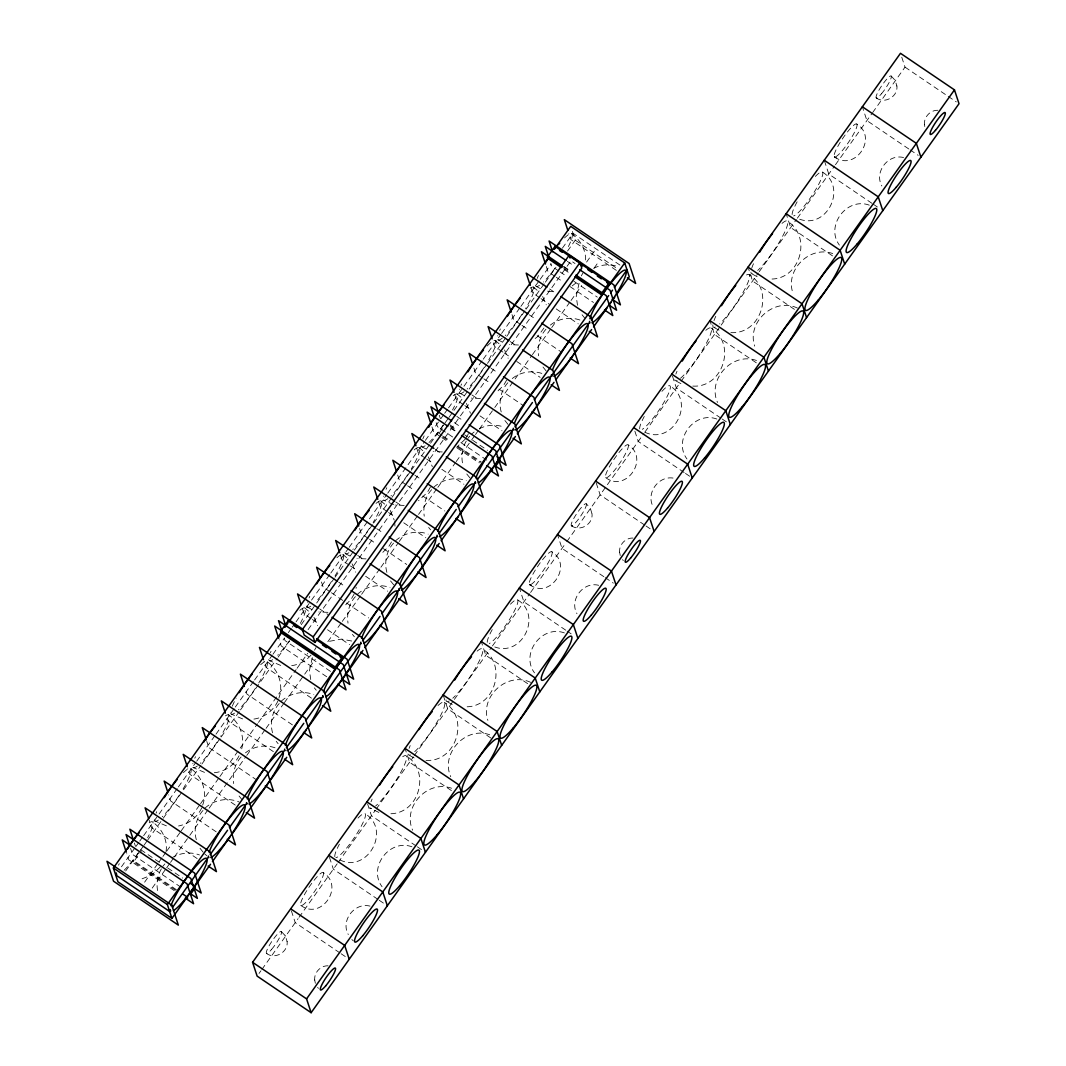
<?xml version="1.0" encoding="UTF-8"?>
<svg xmlns="http://www.w3.org/2000/svg" width="1066" height="1066" viewBox="0 0 1066 1066"><rect width="100%" height="100%" fill="white"/><g stroke="black" fill="none" stroke-linecap="round" stroke-linejoin="round"><path stroke-width="0.75" stroke-dasharray="5 3.75" d="M166.043 851.547C167.922 839.941 161.712 828.255 152.238 821.699M241.716 748.812C245.007 736.006 239.344 722.082 228.457 714.766M356.044 588.392L356.217 587.219M202.647 805.123C207.71 791.825 202.114 776.035 190.348 768.24M278.866 698.19C283.929 684.878 278.333 669.102 266.567 661.293M312.298 657.602L309.446 670.527L310.726 679.535M579.078 283.303L576.226 296.241L577.492 305.236M161.366 868.857C157.088 876.119 155.889 885.326 158.274 893.415M201.687 807.975C197.41 817.262 188.562 824.058 178.542 825.977M239.037 755.821C234.307 765.361 224.26 772.104 213.613 772.77M277.906 701.042C273.216 711.169 262.942 718.644 251.723 719.297M314.51 650.193L316.016 647.568M354.125 594.095L351.114 599.345L344.718 605.794M391.489 541.941L389.223 545.872L382.827 552.321M430.358 487.162L427.346 492.399L418.538 500.727M466.202 437.62L468.467 433.689M466.255 441.097C461.978 448.36 460.779 457.567 463.164 465.655M506.577 380.216L503.565 385.466L495.97 392.848M543.927 328.061L537.69 336.576L532.867 340.307M581.29 275.894L582.796 273.282M121.457 866.791L134.956 847.83M135.928 846.484L138.82 842.42M139.779 841.061L142.671 837.01M143.643 835.651L158.114 815.343M159.074 813.998L177.409 788.28M178.382 786.921L195.744 762.55M196.704 761.204L215.039 735.487M216.012 734.128L234.333 708.41M235.306 707.051L253.628 681.334M254.601 679.975L271.963 655.617M272.936 654.258L284.502 638.014M288.366 632.604L291.258 628.54M292.231 627.181L295.122 623.13M296.082 621.771L310.566 601.464M311.525 600.118L329.86 574.401M330.82 573.042L348.182 548.67M349.155 547.324L386.785 494.531M387.744 493.172L424.415 441.737M425.374 440.378L439.845 420.071M440.818 418.725L443.709 414.661M444.669 413.302L447.56 409.251M448.533 407.892L463.004 387.584M463.963 386.238L482.298 360.521M483.271 359.162L500.634 334.791M501.593 333.445L519.928 307.728M520.901 306.368L539.223 280.651M540.195 279.292L550.802 264.408M562.382 248.165L573.002 233.267L620.239 265.274M125.655 871.002L139.166 852.04M140.126 850.695L143.017 846.631M143.99 845.271L146.881 841.221M147.841 839.861L162.325 819.554M163.285 818.208L182.579 791.132M183.552 789.773L200.914 765.415M201.874 764.055L220.209 738.338M221.168 736.979L239.504 711.262M240.476 709.916L277.133 658.468M278.106 657.122L289.672 640.879M301.252 624.623L315.723 604.329M316.695 602.97L334.058 578.598M335.03 577.252L353.352 551.535M354.325 550.176L372.66 524.459M373.62 523.1L390.982 498.741M391.955 497.382L410.277 471.665M411.249 470.306L429.585 444.589M430.544 443.243L444.056 424.281M445.015 422.935L447.907 418.871M448.879 417.512L468.174 390.449M469.133 389.09L486.509 364.719M487.468 363.373L505.804 337.656M506.763 336.296L525.098 310.579M526.058 309.22L544.393 283.503M545.366 282.157L555.972 267.26M567.552 251.016L575.267 240.183L572.242 230.962M175.477 890.163L133.636 861.821L141.258 851.121M442.337 428.719L438.526 434.062L438.073 432.676L442.124 435.421M308.074 629.66L570.99 260.797L575.04 263.542M144.603 882.182L158.114 863.22M159.074 861.874L161.979 857.81M162.938 856.451L165.83 852.387M166.802 851.041L180.314 832.08M181.273 830.734L199.609 805.003M200.581 803.644L218.916 777.927M219.876 776.568L257.519 723.761M258.478 722.415L296.121 669.608M297.081 668.249L307.701 653.365M586.593 262.063L594.322 251.23M152.198 888.111L165.71 869.15M166.669 867.791L169.561 863.74M170.533 862.381L173.425 858.317M174.384 856.971L188.869 836.65M189.828 835.304L208.163 809.574M209.136 808.228L245.806 756.767M246.766 755.421L265.101 729.69M266.074 728.345L283.436 703.973M284.409 702.614L303.703 675.538M304.676 674.178L315.283 659.281M327.835 641.692L341.347 622.731M342.306 621.371L360.641 595.654M361.614 594.295L379.949 568.578M380.908 567.219L398.284 542.847M399.244 541.488L417.579 515.771M418.552 514.412L436.887 488.694M437.846 487.335L455.222 462.964M456.181 461.605L470.666 441.297M471.625 439.952L474.517 435.887M475.489 434.528L478.381 430.464M479.34 429.118L493.825 408.811M494.784 407.452L531.454 356.004M532.427 354.645L550.762 328.928M551.722 327.568L570.057 301.838M571.03 300.492L581.636 285.595M594.188 267.992L598.039 262.582M259.038 973.445L260.943 970.78M261.89 969.434L298.094 918.639M299.053 917.306L337.162 863.833M338.122 862.501L375.272 810.36M376.231 809.027L413.381 756.9M414.341 755.554L453.396 700.748M454.356 699.416L491.519 647.289M492.465 645.943L529.629 593.815M530.575 592.483L565.833 543.02M566.779 541.675L643.957 433.409M644.917 432.063L680.161 382.601M681.121 381.268L720.176 326.462M721.136 325.13L758.286 272.989M759.245 271.657L796.409 219.529M797.355 218.184L834.518 166.056M835.464 164.724L871.668 113.915M872.628 112.583L905.021 67.131L900.983 54.832M545.965 329.247C539.449 336.27 537.237 346.463 538.557 355.791M507.856 382.721C500.82 390.489 498.355 402.162 501.273 412.182M465.456 438.925L456.648 447.254M467.761 438.472L469.746 436.181M431.637 489.654C425.121 496.676 422.909 506.87 424.228 516.197M393.527 543.127C386.492 550.895 384.026 562.582 386.945 572.589M355.418 596.6C348.902 603.623 346.677 613.816 348.009 623.13M311.005 655.097C305.822 661.32 297.92 665.304 289.832 665.824M279.199 703.533C272.163 711.302 269.698 722.988 272.603 732.995M241.076 757.007C234.56 764.029 232.348 774.222 233.667 783.55M202.966 810.48C195.931 818.248 193.466 829.921 196.384 839.941M160.566 866.685L151.758 875.013L140.432 879.45M162.871 866.232L164.857 863.94M572.189 285.901L575.8 283.103M550.376 325.09C558.651 318.334 570.603 316.482 580.584 320.253M512.266 378.55C520.954 371.408 533.586 369.955 543.927 374.179M471.745 433.902L474.143 432.023M433.635 487.362C442.203 479.38 455.235 476.435 466.255 480.673M395.526 540.835C404.081 532.853 417.126 529.895 428.146 534.133M357.403 594.308C365.971 586.313 379.016 583.369 390.036 587.606M281.184 701.241C289.752 693.26 302.797 690.315 313.804 694.552M245.486 752.849C253.761 746.093 265.714 744.241 275.694 748.012M204.965 808.188C213.92 799.753 227.671 797.195 239.037 801.938M593.615 268.365C601.224 264.288 610.631 263.768 618.693 266.793M479.287 428.772C486.882 424.694 496.29 424.175 504.365 427.2M171.666 857.917C179.887 852.867 190.388 851.467 199.475 854.959M329.567 641.279L341.52 639.08L351.913 641.079M772.037 279.039C800.886 278.199 811.826 236.106 787.348 221.168M467.148 706.798C495.996 705.958 506.936 663.865 482.458 648.928M390.929 813.744C419.804 812.892 430.704 770.745 406.186 755.821M518.502 345.011L509.401 344.611M480.393 398.471L471.292 398.084M442.283 451.944L433.182 451.558M404.161 505.417L395.073 505.031M366.051 558.89L356.963 558.491M327.942 612.35L318.854 611.964M730.876 332.619C761.204 334.697 775.022 290.325 749.238 274.642M692.767 386.092C723.121 388.157 736.912 343.732 711.075 328.061M425.987 760.378C456.341 762.443 470.133 718.031 444.295 702.347M937.84 110.278C930.298 109.985 923.622 117.167 924.502 124.655M632.951 538.037C625.409 537.744 618.733 544.926 619.612 552.415M328.061 965.796C320.52 965.503 313.844 972.685 314.723 980.174M673.032 478.061C658.028 475.729 645.743 493.611 653.192 506.79M547.511 291.151L553.574 291.791M903.582 157.541C888.071 153.531 873.96 172.092 881.848 185.977M598.692 585.301C583.182 581.29 569.071 599.852 576.959 613.736M370.035 906.113C354.512 902.102 340.4 920.678 348.302 934.549M869.27 205.152C846.75 196.837 825.097 225.912 839.395 245.1M799.66 219.21C827.283 229.443 847.443 187.256 822.459 172.066M832.719 253.561C809.854 245.34 785.136 269.671 792.771 292.644M756.487 360.495C732.382 351.74 707.104 379.15 717.525 402.468M716.818 419.031C694.299 410.716 672.646 439.792 686.957 458.98M564.38 632.911C541.861 624.596 520.208 653.671 534.506 672.859M494.771 646.969C522.393 657.202 542.554 615.015 517.57 599.825M489.707 734.78C465.602 726.039 440.325 753.435 450.745 776.754M451.598 788.254C427.493 779.499 402.215 806.909 412.635 830.227M411.929 846.79C389.41 838.476 367.757 867.551 382.068 886.739M393.62 504.578L383.693 500.234M280.744 665.437L269.365 660.64M242.622 718.91L231.255 714.113M204.512 772.37L193.146 767.587M166.403 825.844L155.036 821.047M797.448 308.061C774.302 297.041 746.533 321.905 754.661 346.117M644.85 432.223C672.753 445.655 696.231 401.869 669.981 385.905M530.668 682.36C507.523 671.327 479.753 696.205 487.882 720.403M378.883 812.439L370.248 808.255M339.961 859.982C367.863 873.414 391.342 829.628 365.092 813.664M757.14 276.707L751.77 273.802M719.03 330.18L713.647 327.275M680.921 383.64L675.138 380.495M452.25 704.466L446.881 701.561M414.141 757.939L408.371 754.781M536.145 286.354L541.728 289.352M498.035 339.827L503.618 342.812M459.926 393.287L465.509 396.285M421.816 446.761L427.399 449.759M345.584 553.707L351.167 556.692M307.474 607.167L313.058 610.165M876.319 97.952C884.887 104.361 898.332 96.393 896.879 85.826M571.429 525.711C579.997 532.121 593.442 524.152 591.99 513.585M834.585 156.955C855.159 172.132 878.397 137.381 856.824 124.056A19.868 3.491 -55.9 0 0 837.716 146.562A19.868 3.491 -55.9 0 0 842.233 150.679A19.868 3.491 -55.9 0 0 856.798 124.029M529.695 584.714C550.269 599.891 573.508 565.14 551.935 551.815A19.868 3.491 -55.9 0 0 532.827 574.321A19.868 3.491 -55.9 0 0 537.344 578.438A19.868 3.491 -55.9 0 0 551.908 551.788M605.661 477.608C626.195 493.172 649.9 458.287 628.127 444.842A19.868 3.491 -55.9 0 0 609.046 467.388A19.868 3.491 -55.9 0 0 613.563 471.492A19.868 3.491 -55.9 0 0 628.127 444.842M300.772 905.367C321.306 920.931 345.011 886.046 323.238 872.601A19.868 3.491 -55.9 0 0 304.156 895.147A19.868 3.491 -55.9 0 0 308.674 899.251A19.868 3.491 -55.9 0 0 323.238 872.601M266.42 953.39C274.961 959.946 288.566 951.978 287.1 941.345M905.021 67.131L946.861 95.487M948.22 96.393L956.309 101.883M908.752 148.947L866.911 120.605L862.354 106.773M910.097 149.866L918.199 155.356M871.988 203.339L828.802 174.078L824.245 160.233M873.347 204.246L877.385 206.991M832.533 255.893L790.692 227.551L786.135 213.706M794.423 309.367L752.569 281.011L748.532 268.712M575.267 240.183L617.107 268.539M756.314 362.826L714.46 334.484L709.916 320.653M616.361 270.391L570.87 239.57L568.858 233.441M567.325 261.33L574.214 265.994M563.901 266.567L570.79 271.23M563.514 266.673L570.403 271.35M563.594 268.019L570.35 272.59M564.047 269.405L569.457 273.069M558.704 270.977L551.815 266.313L550.802 263.249M560.09 271.91L566.979 276.587M573.868 281.251L597.306 297.121M554.893 276.321L548.004 271.657L545.992 265.527M556.279 277.253L563.168 281.93M570.057 286.594L593.495 302.478M549.643 288.993L555.159 292.737M720.896 418.125L676.35 387.957L672.313 375.658M722.242 419.045L727.652 422.709M539.649 297.707L532.76 293.043L530.748 286.914M541.035 298.64L549.296 304.25M556.199 308.913L578.252 323.864M529.216 314.803L536.105 319.467M520.594 324.45L513.705 319.773L511.693 313.644M521.98 325.383L528.869 330.047M537.144 335.657L561.955 352.46M510.161 341.533L517.05 346.197M684.132 472.518L638.241 441.431L633.697 427.586M685.491 473.424L692.234 478.008M502.925 352.113L494.651 346.517L492.639 340.387M504.298 353.046L509.815 356.79M516.704 361.454L540.142 377.337M491.106 368.263L497.995 372.94M482.485 377.924L475.596 373.247L473.584 367.117M483.871 378.856L490.76 383.52M499.035 389.13L523.846 405.933M472.038 395.006L478.94 399.67M644.677 525.072L600.131 494.89L596.094 482.592M646.023 525.991L654.124 531.468M463.43 404.654L456.541 399.977L454.529 393.847M464.803 405.586L471.705 410.25M479.966 415.86L502.033 430.797M456.794 416.393L463.697 421.057M454.369 422.669L459.886 426.413M449.745 424.734L456.488 429.305M464.589 434.781L467.294 436.62M472.691 440.271L487.535 450.332M450.198 426.107L456.941 430.677M450.945 427.906L456.461 431.65M450.558 428.012L456.075 431.757M452.65 436.993L437.486 426.72L435.967 422.123M460.912 442.59L488.495 461.272M443.469 436.34L450.212 440.911M458.313 446.401L481.259 461.938M442.577 436.807L449.319 441.377M457.421 446.867L480.366 462.404M440.564 436.74L433.675 432.063L431.65 425.934M441.937 437.673L448.839 442.337M457.101 447.947L479.167 462.884M435.314 449.412L440.831 453.143M603.862 576.706L562.022 548.364L557.465 534.532M605.208 577.625L613.31 583.115M425.321 458.127L418.432 453.45L415.913 445.788M426.693 459.06L433.595 463.723M441.857 469.333L463.923 484.27M414.874 475.209L421.776 479.873M406.266 484.857L399.377 480.193L396.858 472.531M407.638 485.79L414.541 490.467M422.802 496.063L444.868 511M395.819 501.939L402.708 506.616M565.753 630.179L523.912 601.837L519.355 587.992M567.099 631.099L571.149 633.844M387.211 511.587L380.322 506.923L378.297 500.793M388.584 512.519L395.486 517.197M403.748 522.793L425.8 537.744M376.764 528.683L383.653 533.346M368.156 538.33L361.254 533.653L359.242 527.523M369.529 539.263L376.418 543.927M383.32 548.604L406.746 564.474M357.71 555.413L364.599 560.076M527.643 683.652L485.803 655.31L481.752 643.011M349.102 565.06L342.199 560.396L340.187 554.267M350.474 565.993L357.363 570.67M365.638 576.266L387.691 591.217M338.655 582.143L345.544 586.82M330.047 591.803L323.145 587.126L321.132 580.997M331.419 592.736L345.211 602.063M346.583 603.01L368.636 617.947M319.6 608.886L327.875 614.482M490.88 738.032L447.68 708.77L443.136 694.939M310.992 618.533L304.09 613.856L302.078 607.727M312.365 619.466L319.254 624.13M327.529 629.74L349.581 644.677M330.527 671.42L285.035 640.599L284.036 637.535M326.716 676.763L281.224 645.943L279.212 639.813M451.424 790.586L409.571 762.243L405.027 748.412M311.472 698.15L265.98 667.329L263.968 661.2M292.417 724.88L246.926 694.073L245.42 689.475M416.007 845.884L371.461 815.717L367.424 803.418M417.352 846.804L425.454 852.294M273.362 751.623L227.871 720.803L226.365 716.205M257.066 780.219L208.816 747.533L206.804 741.403M377.897 899.358L333.352 869.19L328.808 855.345M379.243 900.277L387.344 905.767M235.253 805.097L189.761 774.276L187.749 768.146M216.198 831.826L170.707 801.006L168.695 794.876M339.788 952.831L295.242 922.65L291.205 910.351M341.133 953.75L349.235 959.227M197.143 858.556L151.652 827.736L149.133 820.074M140.805 849.749L159.7 862.541M167.802 868.03L182.646 878.091M180.847 887.165L132.597 854.479L130.572 848.349M176.37 889.697L133.183 860.435L133.636 861.821M174.278 890.643L128.786 859.822L126.761 853.693M891.189 76.032L895.2 80.416L896.892 86.106M586.273 503.778A13.245 2.332 -55.9 0 1 576.573 521.54A13.245 2.332 -55.9 0 1 573.561 518.809A13.245 2.332 -55.9 0 1 586.273 503.778L590.311 508.176L592.003 513.865M281.277 931.471L285.421 935.935L287.114 941.624M571.456 233.534C580.144 239.557 585.927 249.671 585.647 260.344M533.346 287.007L538.823 291.724M495.237 340.48L500.714 345.197M457.127 393.94L462.604 398.671M419.018 447.414L424.495 452.131M380.895 500.887L386.385 505.604M342.786 554.36L348.276 559.077M304.676 607.82L310.166 612.55M204.685 853.906L206.857 855.771M351.847 939.506L353.246 940.798M623.344 560.583L622.504 559.637M318.454 988.342L317.615 987.396M582.063 314.763L584.941 318.334M543.007 367.05L546.818 371.794M504.898 420.51L508.709 425.267M466.775 473.984L470.599 478.741M428.665 527.457L430.584 529.829M390.556 580.93L394.38 585.674M352.446 634.39L354.352 636.775M314.337 687.863L316.242 690.235M276.227 741.336L278.133 743.708M239.064 795.996L241.929 799.553M200.008 848.269L203.819 853.027M285.421 935.935L284.942 935.148M542.647 296.481L546.258 304.809M504.538 349.954L508.149 358.283M466.428 403.428L470.452 413.222M428.319 456.888L432.343 466.681M390.209 510.361L394.233 520.155M352.086 563.834L355.711 572.162M313.977 617.307L317.601 625.635M439.272 415.247L440.285 418.312M134.383 843.006L135.395 846.071M620.239 555.519L619.586 552.135M315.349 983.278L314.697 979.894M924.782 126.534L924.475 124.376M394.647 521.62L394.98 526.178M746.52 274.975A31.793 5.583 -55.9 0 1 743.668 291.298A31.793 5.583 -55.9 0 1 719.59 323.917M715.259 327.049A31.793 5.583 -55.9 0 1 712.861 324.864M713.98 320.626A31.793 5.583 -55.9 0 1 715.792 316.309M782.018 223.38A31.793 5.583 -55.9 0 1 783.19 235.186A31.793 5.583 -55.9 0 1 757.699 270.444M752.743 273.802A31.793 5.583 -55.9 0 1 750.93 272.15M751.663 268.392A31.793 5.583 -55.9 0 1 754.675 261.223M815.343 176.436A26.503 4.65 -55.9 0 1 817.822 185.95A26.503 4.65 -55.9 0 1 793.624 215.918M792.118 214.546A26.503 4.65 -55.9 0 1 798.421 199.529M661.919 391.355A26.503 4.65 -55.9 0 1 666.556 397.618A26.503 4.65 -55.9 0 1 642.292 429.318M639.72 428.945A26.503 4.65 -55.9 0 1 644.264 416.46M705.799 330.327A31.793 5.583 -55.9 0 1 706.518 342.986A31.793 5.583 -55.9 0 1 680.468 378.283M677.15 380.522A31.793 5.583 -55.9 0 1 674.778 379.709M675.871 374.086A31.793 5.583 -55.9 0 1 676.99 371.314M477.128 651.139A31.793 5.583 -55.9 0 1 478.301 662.945A31.793 5.583 -55.9 0 1 452.81 698.203M449.199 700.988A31.793 5.583 -55.9 0 1 446.041 699.909M510.454 604.195A26.503 4.65 -55.9 0 1 513.332 612.963A26.503 4.65 -55.9 0 1 489.254 643.504M487.229 642.305A26.503 4.65 -55.9 0 1 493.531 627.288M438.006 705.505A31.793 5.583 -55.9 0 1 440.631 715.553A31.793 5.583 -55.9 0 1 414.701 751.677M410.37 754.808A31.793 5.583 -55.9 0 1 407.998 753.995M409.091 748.385A31.793 5.583 -55.9 0 1 410.21 745.6M402.721 756.7A31.793 5.583 -55.9 0 1 400.669 772.53A31.793 5.583 -55.9 0 1 375.578 806.043M371.634 808.494A31.793 5.583 -55.9 0 1 369.889 807.468M370.981 801.845A31.793 5.583 -55.9 0 1 372.101 799.074M358.016 818.075A26.503 4.65 -55.9 0 1 360.068 828.349A26.503 4.65 -55.9 0 1 335.843 857.624M334.831 856.704A26.503 4.65 -55.9 0 1 339.374 844.219M336.923 557.745A31.793 5.583 -55.9 0 1 335.017 575.946M331.379 581.73A31.793 5.583 -55.9 0 1 315.816 601.77M310.792 606.194A31.793 5.583 -55.9 0 1 307.581 601.85M309.127 597.839A31.793 5.583 -55.9 0 1 309.82 596.307M299.826 610.325A31.793 5.583 -55.9 0 1 300.066 623.863M289.339 640.933A31.793 5.583 -55.9 0 1 277.706 655.23M272.683 659.667A31.793 5.583 -55.9 0 1 269.138 656.443M270.404 652.738A31.793 5.583 -55.9 0 1 271.017 651.299M376.045 503.379A31.793 5.583 -55.9 0 1 373.127 522.473M369.489 528.256A31.793 5.583 -55.9 0 1 352.806 549.43M348.902 552.721A31.793 5.583 -55.9 0 1 345.131 550.509M414.154 449.905A31.793 5.583 -55.9 0 1 411.236 469M407.598 474.783A31.793 5.583 -55.9 0 1 390.916 495.957M387.891 498.621A31.793 5.583 -55.9 0 1 383.48 496.036M386.039 489.361A31.793 5.583 -55.9 0 1 386.811 487.748M260.704 664.678A31.793 5.583 -55.9 0 1 258.798 682.88M255.16 688.663A31.793 5.583 -55.9 0 1 238.464 709.836M234.573 713.127A31.793 5.583 -55.9 0 1 231.029 709.916M232.295 706.212A31.793 5.583 -55.9 0 1 236.146 698.19M225.419 715.872A31.793 5.583 -55.9 0 1 220.675 736.353M217.051 742.136A31.793 5.583 -55.9 0 1 200.355 763.309M197.33 765.974A31.793 5.583 -55.9 0 1 192.919 763.376M194.785 758.246A31.793 5.583 -55.9 0 1 195.478 756.713M149.2 822.805A31.793 5.583 -55.9 0 1 147.628 837.743M138.234 852.92A31.793 5.583 -55.9 0 1 124.136 870.242M118.566 865.179A31.793 5.583 -55.9 0 1 119.259 863.66M183.405 772.637A31.793 5.583 -55.9 0 1 182.566 789.826M178.941 795.609A31.793 5.583 -55.9 0 1 162.245 816.783M158.354 820.074A31.793 5.583 -55.9 0 1 154.583 817.849M156.076 813.158A31.793 5.583 -55.9 0 1 156.675 811.719M564.527 237.931A31.793 5.583 -55.9 0 1 566.846 249.577M554.786 268.499A31.793 5.583 -55.9 0 1 543.354 282.077M539.463 285.368A31.793 5.583 -55.9 0 1 535.918 282.157M537.184 278.453A31.793 5.583 -55.9 0 1 538.477 275.481M530.308 288.113A31.793 5.583 -55.9 0 1 525.565 308.594M521.94 314.377A31.793 5.583 -55.9 0 1 505.244 335.55M502.219 338.215A31.793 5.583 -55.9 0 1 497.809 335.617M499.674 330.487A31.793 5.583 -55.9 0 1 500.367 328.954M453.21 395.673A31.793 5.583 -55.9 0 1 452.517 409.984M443.123 425.161A31.793 5.583 -55.9 0 1 429.025 442.483M425.134 445.788A31.793 5.583 -55.9 0 1 421.35 443.563M422.856 438.859A31.793 5.583 -55.9 0 1 424.148 435.901M487.175 345.997A31.793 5.583 -55.9 0 1 487.455 362.067M483.831 367.85A31.793 5.583 -55.9 0 1 467.135 389.023M464.11 391.688A31.793 5.583 -55.9 0 1 459.699 389.09M460.965 385.399A31.793 5.583 -55.9 0 1 461.565 383.96M877.465 98.632L876.172 97.832L877.465 98.632M836.237 157.941L834.358 156.822L836.237 157.941M572.575 526.391L571.283 525.591L572.575 526.391M531.348 585.7L529.469 584.581L531.348 585.7M881.462 93.781A13.245 2.332 -55.9 0 0 891.163 76.019A13.245 2.332 -55.9 0 0 878.451 91.05A13.245 2.332 -55.9 0 0 881.462 93.781M271.683 949.3A13.245 2.332 -55.9 0 0 281.384 931.537A13.245 2.332 -55.9 0 0 268.672 946.568A13.245 2.332 -55.9 0 0 271.683 949.3"/><path stroke-width="1.5" d="M280.625 631.339L334.617 667.916L335.07 669.301L281.078 632.724L280.625 631.339L288.246 620.652L303.09 630.699M561.356 267.579L547.857 258.438L547.404 257.053L555.026 246.353L609.019 282.93L609.472 284.316L606.767 282.49M210.522 864.26L171.932 918.399L117.94 881.822L113.382 867.99L282.237 631.099M284.889 627.381L287.74 623.37M288.993 621.625L548.524 257.492M554.32 249.364L570.723 226.352L624.716 262.929L629.26 276.76L616.721 294.363M302.384 629.553L569.164 255.267L579.971 262.582L581.783 268.112L315.003 642.412L304.21 635.096L302.384 629.553L313.191 636.868L315.003 642.412M313.191 636.868L579.971 262.582M334.617 667.916L342.239 657.229L316.589 639.853M574.854 276.72L601.85 295.016L601.397 293.63L609.019 282.93M171.932 918.399L167.375 904.568L624.716 262.929M172.545 907.419L208.243 857.344M210.175 854.626L227.538 830.267M229.47 827.562L246.846 803.191M248.764 800.486L284.475 750.397M286.394 747.692L303.77 723.321M305.702 720.616L323.065 696.258M324.997 693.54L360.694 643.464M362.627 640.746L379.989 616.388M381.921 613.683L436.913 536.518M438.846 533.813L456.208 509.441M458.14 506.736L475.503 482.378M477.435 479.66L513.132 429.585M515.065 426.866L532.427 402.508M534.359 399.803L589.365 322.638M591.284 319.933L608.659 295.562M610.591 292.857L612.51 290.152M614.442 287.447L626.981 269.845M212.454 861.555L229.816 837.183M231.748 834.478L286.741 757.313M288.673 754.608L306.035 730.237M307.967 727.532L362.973 650.38M364.892 647.675L382.268 623.304M384.186 620.599L439.192 543.433M441.124 540.729L458.487 516.357M460.419 513.652L515.411 436.5M517.343 433.795L534.706 409.424M536.638 406.719L554 382.348M555.932 379.643L591.63 329.554M593.562 326.849L607.074 307.901M609.006 305.196L610.925 302.478M612.857 299.773L614.789 297.068M190.481 894.387L195.251 887.698L194.798 886.326L190.747 883.581M495.37 466.628L500.141 459.939L496.983 456.728M252.575 962.292L900.477 53.3L954.47 89.877L959.014 103.708L311.125 1012.7L257.133 976.123L252.575 962.292L306.568 998.869L311.125 1012.7M306.568 998.869L954.47 89.877M862.354 106.773L916.347 143.35L920.904 157.182M824.245 160.233L878.237 196.81L882.795 210.655M786.135 213.706L840.128 250.283L844.685 264.128M748.026 267.18L802.018 303.757L806.562 317.588M709.916 320.653L763.909 357.23L768.453 371.061M627.394 277.866L635.656 283.463L629.113 263.542L564.327 219.649L567.845 230.376M559.53 250.483L562.222 252.309M579.771 264.195L582.476 266.034M587.872 269.685L591.923 272.43M597.32 276.094L601.371 278.826M565.939 260.397L545.272 246.379L548.79 257.119M579.731 269.738L610.058 290.272L616.601 310.206L609.712 305.529M612.15 299.253L620.412 304.849L613.869 284.928L549.083 241.036L552.601 251.763M562.128 265.74L541.448 251.736L545.486 263.995M575.92 275.081L606.248 295.628L612.79 315.549L604.529 309.94M547.404 257.053L562.248 267.113M575.747 276.254L601.397 293.63M546.885 287.127L526.204 273.123L530.242 285.382M560.676 296.468L591.004 317.015L597.546 336.936L589.285 331.326M671.807 374.113L725.799 410.69L730.343 424.535M527.83 313.87L507.15 299.852L511.187 312.111M541.621 323.198L571.949 343.745L578.492 363.666L570.23 358.069M508.775 340.6L488.095 326.596L492.132 338.855M522.567 349.941L552.894 370.488L559.437 390.409L551.175 384.799M633.697 427.586L687.69 464.163L692.234 478.008M489.72 367.33L469.04 353.326L472.571 364.052M503.512 376.671L533.839 397.218L540.382 417.139L532.107 411.543M470.666 394.074L449.985 380.056L454.023 392.315M484.457 403.401L514.785 423.948L521.327 443.869L513.052 438.273M595.588 481.059L649.58 517.636L654.124 531.468M455.422 415.46L434.741 401.442L438.273 412.182M469.2 424.801L499.528 445.335L506.084 465.269L497.809 459.659M451.611 420.804L430.93 406.799L434.462 417.526M465.389 430.144L495.717 450.691L502.273 470.612L495.384 465.935M447.8 426.147L427.12 412.142L431.157 424.401M461.578 435.488L491.906 456.035L498.462 475.956L490.187 470.359M486.669 465.602L492.066 469.253L492.519 470.639M433.929 448.466L411.876 433.529L415.913 445.788M446.334 456.874L476.662 477.421L483.218 497.342L474.943 491.746M557.465 534.532L611.458 571.11L616.015 584.941M413.501 474.277L392.821 460.259L396.352 470.999M427.279 483.618L457.607 504.151L464.163 524.086L455.888 518.476M394.447 501.007L373.766 487.002L377.79 499.261M408.225 510.348L438.552 530.895L445.108 550.816L436.833 545.206M519.355 587.992L573.348 624.569L577.905 638.414M375.392 527.75L354.712 513.732L358.736 525.991M389.17 537.077L419.498 557.625L426.054 577.545L417.779 571.949M356.337 554.48L335.657 540.475L339.681 552.734M370.115 563.821L400.443 584.368L406.999 604.289L398.724 598.679M481.246 641.466L535.239 678.043L539.796 691.887M337.282 581.21L316.602 567.205L320.12 577.932M351.06 590.551L381.388 611.098L387.944 631.019L379.669 625.422M318.228 607.953L297.547 593.935L301.065 604.662M332.006 617.281L362.333 637.828L368.889 657.749L360.614 652.152M443.136 694.939L497.129 731.516L501.673 745.347M302.971 629.34L282.303 615.322L285.328 624.529M316.762 638.681L347.09 659.214L353.645 679.149L345.371 673.539M294.096 625.689L296.801 627.514M322.438 644.89L326.489 647.635M331.899 651.286L335.937 654.031M339.987 656.776L342.692 658.601L342.239 657.229M341.56 678.882L349.835 684.492L343.279 664.571L278.493 620.678L281.517 629.873M337.749 684.239L346.024 689.835L339.468 669.914L274.682 626.022L278.706 638.281M405.027 748.412L459.02 784.989L463.563 798.82M322.505 705.625L330.766 711.222L324.224 691.301L259.438 647.408L263.462 659.667M303.45 732.355L311.712 737.965L305.169 718.031L240.383 674.138L244.407 686.411M366.917 801.872L420.91 838.449L425.454 852.294M284.395 759.085L292.657 764.695L286.114 744.774L221.315 700.882L225.352 713.141M265.341 785.829L273.602 791.425L267.06 771.504L202.26 727.612L206.298 739.871M328.808 855.345L382.801 891.922L387.344 905.767M246.286 812.558L254.547 818.168L248.005 798.247L183.205 754.355L187.243 766.614M227.218 839.302L235.493 844.898L228.95 824.977L164.151 781.085L167.682 791.811M290.698 908.818L344.691 945.395L349.235 959.227M208.163 866.032L216.438 871.628L209.895 851.707L145.096 807.815L148.627 818.541M194.305 888.351L201.194 893.028L194.638 873.094L129.852 829.201L133.383 839.941M190.494 893.694L197.383 898.372L190.827 878.451L126.041 834.558L129.572 845.285M183.125 894.267L187.176 897.012L187.629 898.398M185.297 898.118L193.572 903.715L187.016 883.794L122.23 839.901L126.268 852.16M113.382 867.99L167.375 904.568M115.661 874.906L169.654 911.483M569.164 255.267L570.083 258.039M555.026 246.353L555.479 247.738M288.246 620.652L288.699 622.024M721.509 305.715A31.793 5.583 -55.9 0 1 735.74 285.461M759.618 252.242A31.793 5.583 -55.9 0 1 772.53 233.614M682.28 361.068A31.793 5.583 -55.9 0 1 696.311 340.547M454.729 680.001A31.793 5.583 -55.9 0 1 471.518 656.763M418.991 729.624A31.793 5.583 -55.9 0 1 432.143 711.688M379.669 785.029A31.793 5.583 -55.9 0 1 392.741 766.694M514.438 423.309A31.793 5.583 -55.9 0 1 542.288 381.455A31.793 5.583 -55.9 0 1 543.62 394.9A31.793 5.583 -55.9 0 1 515.105 429.958M513.759 429.758A31.793 5.583 -55.9 0 1 513.292 428.305M475.902 478.021A31.793 5.583 -55.9 0 1 502.659 436.447A31.793 5.583 -55.9 0 1 507.136 445.388A31.793 5.583 -55.9 0 1 478.328 482.858M475.649 483.231A31.793 5.583 -55.9 0 1 475.183 481.779M552.548 369.835A31.793 5.583 -55.9 0 1 580.037 328.341A31.793 5.583 -55.9 0 1 582.409 340.214A31.793 5.583 -55.9 0 1 553.84 376.271M551.882 376.285A31.793 5.583 -55.9 0 1 551.402 374.832M589.911 318.734A31.793 5.583 -55.9 0 1 616.601 276.454A31.793 5.583 -55.9 0 1 621.158 285.555A31.793 5.583 -55.9 0 1 591.95 322.798M589.991 322.825A31.793 5.583 -55.9 0 1 589.511 321.372M209.136 852.307A31.793 5.583 -55.9 0 1 236.279 810.333A31.793 5.583 -55.9 0 1 239.73 820.847A31.793 5.583 -55.9 0 1 210.841 857.504M208.869 857.517A31.793 5.583 -55.9 0 1 208.403 856.065M171.013 905.78A31.793 5.583 -55.9 0 1 197.77 864.206A31.793 5.583 -55.9 0 1 202.247 873.147A31.793 5.583 -55.9 0 1 173.438 910.617M170.76 910.99A31.793 5.583 -55.9 0 1 170.293 909.538M247.245 798.834A31.793 5.583 -55.9 0 1 274.388 756.873A31.793 5.583 -55.9 0 1 277.84 767.387A31.793 5.583 -55.9 0 1 248.951 804.03M246.992 804.044A31.793 5.583 -55.9 0 1 246.513 802.591M285.355 745.361A31.793 5.583 -55.9 0 1 312.498 703.4A31.793 5.583 -55.9 0 1 315.949 713.914A31.793 5.583 -55.9 0 1 287.06 750.557M285.102 750.584A31.793 5.583 -55.9 0 1 284.622 749.132M437.793 531.481A31.793 5.583 -55.9 0 1 464.936 489.521A31.793 5.583 -55.9 0 1 468.4 500.034A31.793 5.583 -55.9 0 1 439.512 536.678M437.54 536.704A31.793 5.583 -55.9 0 1 437.06 535.252M399.683 584.954A31.793 5.583 -55.9 0 1 426.826 542.994A31.793 5.583 -55.9 0 1 430.291 553.507A31.793 5.583 -55.9 0 1 401.389 590.151M399.43 590.164A31.793 5.583 -55.9 0 1 398.95 588.712M323.464 691.901A31.793 5.583 -55.9 0 1 350.221 650.327A31.793 5.583 -55.9 0 1 354.685 659.268A31.793 5.583 -55.9 0 1 325.89 696.738M323.211 697.111A31.793 5.583 -55.9 0 1 322.731 695.658M361.574 638.427A31.793 5.583 -55.9 0 1 388.33 596.867A31.793 5.583 -55.9 0 1 392.794 605.794A31.793 5.583 -55.9 0 1 363.999 643.264M361.321 643.637A31.793 5.583 -55.9 0 1 360.841 642.185M316.695 583.795A31.793 5.583 -55.9 0 1 329.767 565.446M278.586 637.255A31.793 5.583 -55.9 0 1 282.343 631.458M354.805 530.322A31.793 5.583 -55.9 0 1 369.169 510.441M394.14 474.916A31.793 5.583 -55.9 0 1 403.348 461.818M239.304 692.647A31.793 5.583 -55.9 0 1 252.229 674.005M203.579 742.269A31.793 5.583 -55.9 0 1 215.439 725.866M116.767 874.413A31.793 5.583 -55.9 0 1 116.301 872.961M127.36 849.202A31.793 5.583 -55.9 0 1 139.22 832.799M164.257 797.674A31.793 5.583 -55.9 0 1 177.329 779.326M545.366 262.969A31.793 5.583 -55.9 0 1 549.11 257.173M558.437 244.634A31.793 5.583 -55.9 0 1 559.73 243.101M507.256 316.442A31.793 5.583 -55.9 0 1 520.328 298.107M428.745 427.186A31.793 5.583 -55.9 0 1 444.109 405.04M467.974 371.821A31.793 5.583 -55.9 0 1 483.511 350.034M171.773 905.181L106.986 861.288L113.542 881.209L178.328 925.101L171.773 905.181M779.872 353.819A31.793 5.583 -55.9 0 0 803.178 311.165A31.793 5.583 -55.9 0 0 772.65 347.236A31.793 5.583 -55.9 0 0 779.872 353.819M817.995 300.346A31.793 5.583 -55.9 0 0 841.301 257.706A31.793 5.583 -55.9 0 0 810.76 293.776A31.793 5.583 -55.9 0 0 817.995 300.346M856.997 244.141A26.503 4.65 -55.9 0 0 876.412 208.603A26.503 4.65 -55.9 0 0 850.974 238.664A26.503 4.65 -55.9 0 0 856.997 244.141M896.226 187.256A19.868 3.491 -55.9 0 0 910.79 160.606A19.868 3.491 -55.9 0 0 891.709 183.139A19.868 3.491 -55.9 0 0 896.226 187.256M935.455 130.358A13.245 2.332 -55.9 0 0 945.156 112.596A13.245 2.332 -55.9 0 0 932.444 127.627A13.245 2.332 -55.9 0 0 935.455 130.358M667.556 508.069A19.868 3.491 -55.9 0 0 682.12 481.419A19.868 3.491 -55.9 0 0 663.039 503.965A19.868 3.491 -55.9 0 0 667.556 508.069M704.546 458.02A26.503 4.65 -55.9 0 0 723.974 422.482A26.503 4.65 -55.9 0 0 698.523 452.544A26.503 4.65 -55.9 0 0 704.546 458.02M741.763 407.279A31.793 5.583 -55.9 0 0 765.068 364.639A31.793 5.583 -55.9 0 0 734.541 400.709A31.793 5.583 -55.9 0 0 741.763 407.279M513.106 728.105A31.793 5.583 -55.9 0 0 536.411 685.465A31.793 5.583 -55.9 0 0 505.87 721.535A31.793 5.583 -55.9 0 0 513.106 728.105M552.108 671.9A26.503 4.65 -55.9 0 0 571.523 636.362A26.503 4.65 -55.9 0 0 546.085 666.423A26.503 4.65 -55.9 0 0 552.108 671.9M591.337 615.015A19.868 3.491 -55.9 0 0 605.901 588.365A19.868 3.491 -55.9 0 0 586.82 610.898A19.868 3.491 -55.9 0 0 591.337 615.015M630.566 558.118A13.245 2.332 -55.9 0 0 640.266 540.355A13.245 2.332 -55.9 0 0 627.554 555.386A13.245 2.332 -55.9 0 0 630.566 558.118M474.983 781.578A31.793 5.583 -55.9 0 0 498.288 738.925A31.793 5.583 -55.9 0 0 467.761 774.995A31.793 5.583 -55.9 0 0 474.983 781.578M436.873 835.038A31.793 5.583 -55.9 0 0 460.179 792.398A31.793 5.583 -55.9 0 0 429.651 828.469A31.793 5.583 -55.9 0 0 436.873 835.038M399.657 885.779A26.503 4.65 -55.9 0 0 419.085 850.242A26.503 4.65 -55.9 0 0 393.634 880.303A26.503 4.65 -55.9 0 0 399.657 885.779M362.667 935.828A19.868 3.491 -55.9 0 0 377.231 909.178A19.868 3.491 -55.9 0 0 358.149 931.724A19.868 3.491 -55.9 0 0 362.667 935.828M325.676 985.877A13.245 2.332 -55.9 0 0 335.377 968.115A13.245 2.332 -55.9 0 0 322.665 983.145A13.245 2.332 -55.9 0 0 325.676 985.877"/></g></svg>
